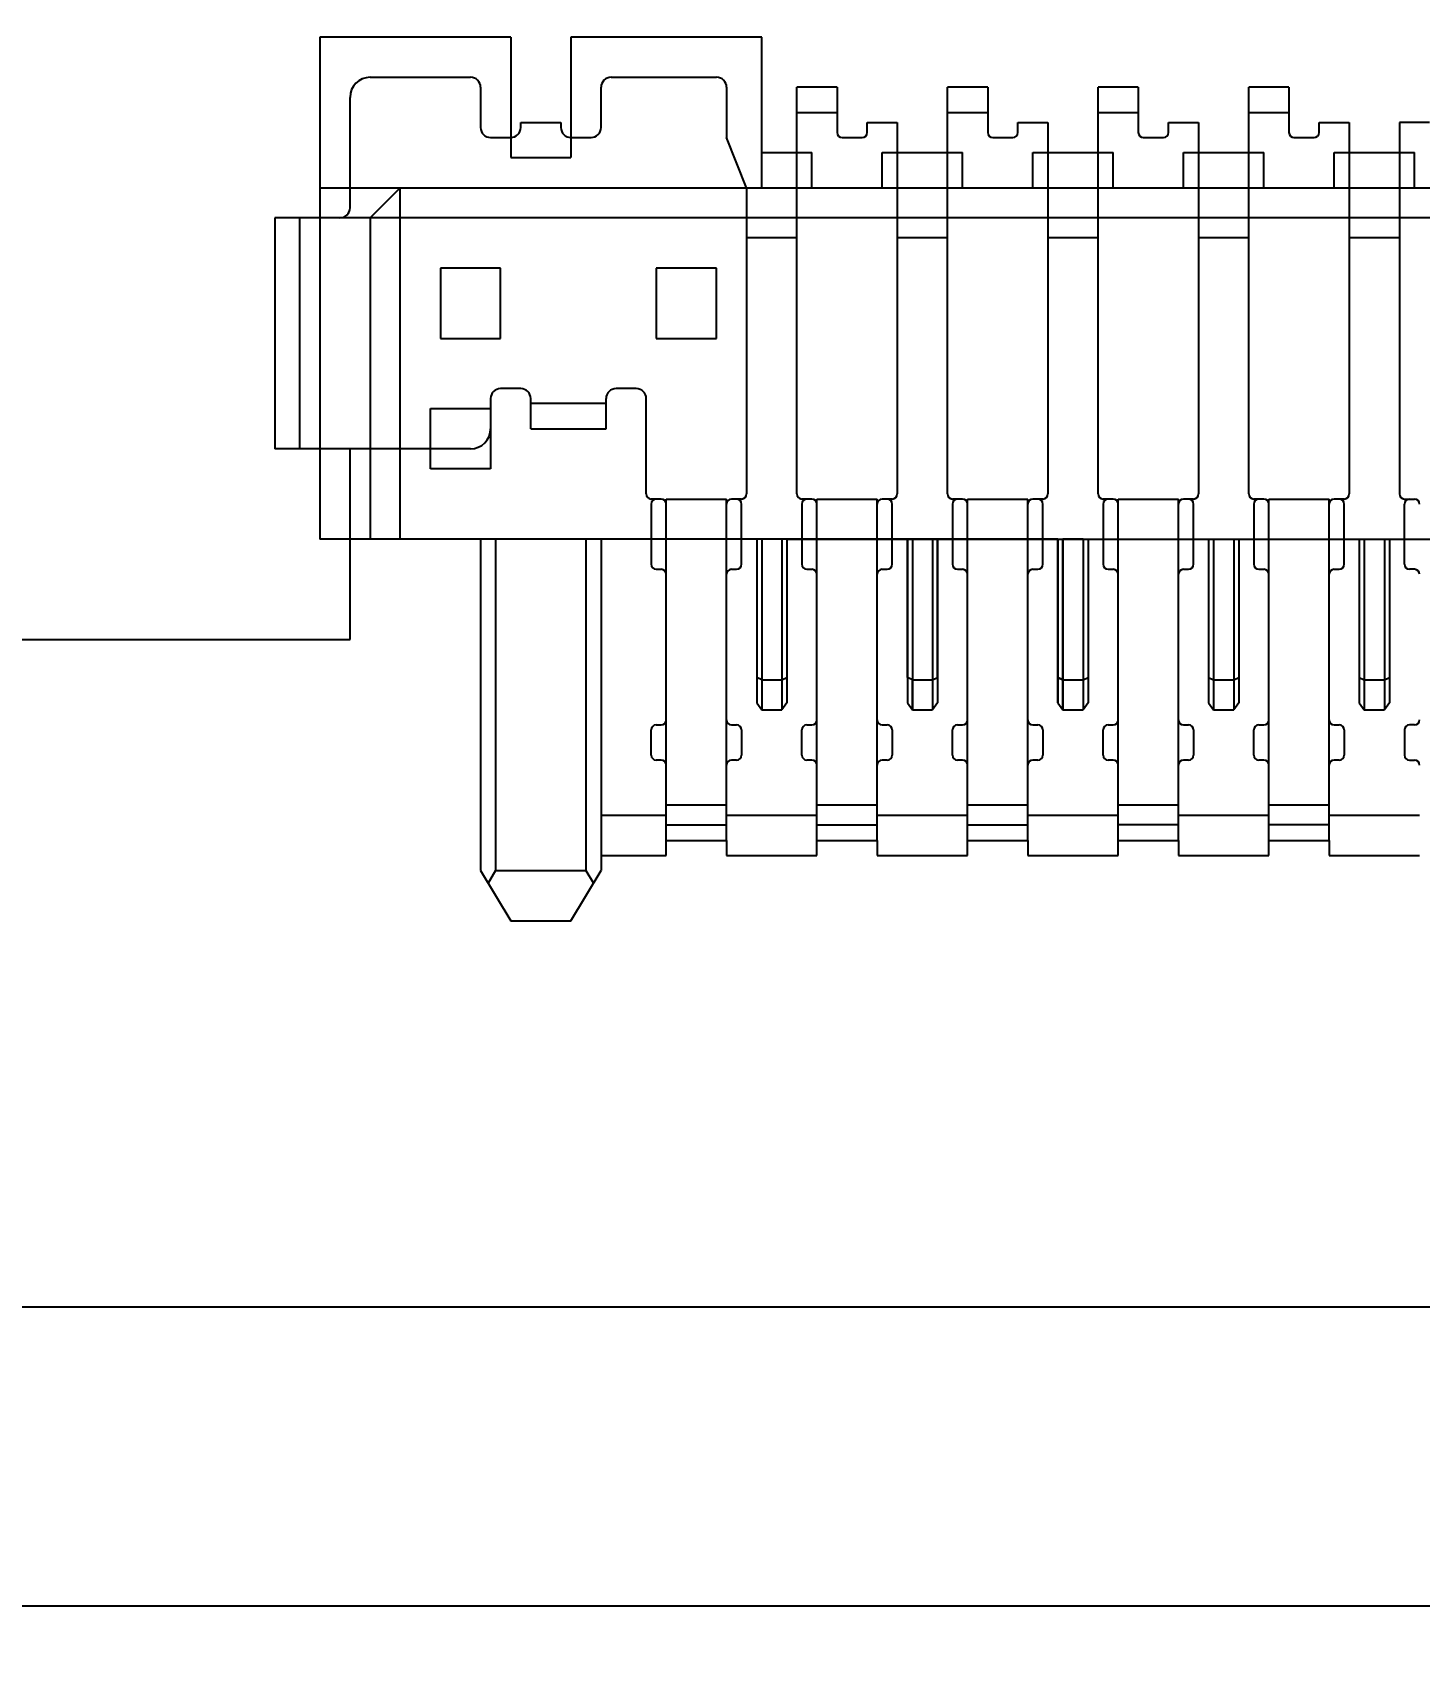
# Model space of a CAD drawing. Header units: millimetres. Extents: x 1391 to 3509, y 340 to 1753.
# Drawn here: x 2303.46 to 2317.28, y 729.86 to 746.05 of the extents above; entities that cross this region are included whole.
import ezdxf

# ---------------------------------------------------------------- set-up
doc = ezdxf.new("R2010")
doc.units = ezdxf.units.MM
doc.header["$LTSCALE"] = 46.255
doc.header["$PDMODE"] = 3
doc.header["$PDSIZE"] = 0.3125
doc.layers.get('0').update_dxf_attribs({"linetype": 'CONTINUOUS'})
doc.layers.get('Defpoints').update_dxf_attribs({"linetype": 'CONTINUOUS'})
doc.styles.get("Standard").update_dxf_attribs({"font": 'simfang.ttf'})
doc.dimstyles.new('DIMSTYLE_1', dxfattribs={"dimtxt": 5, "dimasz": 5, "dimexe": 0.18, "dimexo": 0.0625, "dimgap": 0.09, "dimtad": 1, "dimdec": 1, "dimdsep": 46, "dimtxsty": 'Standard', "dimblk": '_FILLED', "dimcen": 0.09, "dimclrt": 5, "dimadec": 0, "dimazin": 0, "dimtp": 0.5, "dimtm": 0.5, "dimtfac": 1, "dimtdec": 1, "dimtofl": 0, "dimtmove": 0, "dimatfit": 3, "dimldrblk": '_FILLED', "dimfxl": 1, "dimtolj": 1, "dimarcsym": 0})

# ---------------------------------------------------------------- blocks, each defined once
blk = doc.blocks.new('_FILLED')
at = {"color": 0, "linetype": 'ByBlock'}
blk.add_solid([(0, 0), (-1, 0.2), (-1, -0.2)], dxfattribs=at)
blk = doc.blocks.new('*D148')
at = {"color": 0, "lineweight": -2, "transparency": 16777216}
for p, q in [((2229.889, 1256.442), (3508.647, 1256.442)), ((3508.467, 675.502), (3508.467, 1251.442)), ((2229.889, 670.502), (3508.647, 670.502))]:
    blk.add_line(p, q, dxfattribs=at)
at = {"layer": 'Defpoints', "color": 0, "transparency": 16777216}
for p in [(2229.826, 1256.442), (3508.467, 1256.442), (2229.826, 670.502)]:
    blk.add_point(p, dxfattribs=at)
at = {"color": 0, "lineweight": -2, "transparency": 16777216, "xscale": 5, "yscale": 5, "zscale": 5}
for p, rotation in [((3508.467, 1256.442), 90), ((3508.467, 670.502), 270)]:
    blk.add_blockref('_FILLED', p, dxfattribs=dict(at, rotation=rotation))
at = {"color": 5, "transparency": 16777216, "insert": (3505.834, 963.472), "char_height": 5, "attachment_point": 5, "rotation": 90}
blk.add_mtext('\\A1;585.9', dxfattribs=at)
blk = doc.blocks.new('*D162')
at = {"color": 0, "lineweight": -2, "transparency": 16777216}
for p, q in [((2268.081, 670.564), (2268.081, 1710.806)), ((3280.976, 670.564), (3280.976, 1710.806)), ((2273.081, 1710.626), (3275.976, 1710.626))]:
    blk.add_line(p, q, dxfattribs=at)
at = {"layer": 'Defpoints', "color": 0, "transparency": 16777216}
for p in [(3280.976, 1710.626), (2268.081, 670.502), (3280.976, 670.502)]:
    blk.add_point(p, dxfattribs=at)
at = {"color": 0, "lineweight": -2, "transparency": 16777216, "xscale": 5, "yscale": 5, "zscale": 5, "rotation": 180}
blk.add_blockref('_FILLED', (2268.081, 1710.626), dxfattribs=at)
at = {"color": 0, "lineweight": -2, "transparency": 16777216, "xscale": 5, "yscale": 5, "zscale": 5}
blk.add_blockref('_FILLED', (3280.976, 1710.626), dxfattribs=at)
at = {"color": 5, "transparency": 16777216, "insert": (2774.529, 1713.259), "char_height": 5, "attachment_point": 5}
blk.add_mtext('\\A1;1012.9', dxfattribs=at)
blk = doc.blocks.new('*D163')
at = {"color": 0, "lineweight": -2, "transparency": 16777216}
for p, q in [((2229.826, 670.564), (2229.826, 1746.94)), ((3280.976, 670.564), (3280.976, 1746.94)), ((2234.826, 1746.76), (3275.976, 1746.76))]:
    blk.add_line(p, q, dxfattribs=at)
at = {"layer": 'Defpoints', "color": 0, "transparency": 16777216}
for p in [(3280.976, 1746.76), (2229.826, 670.502), (3280.976, 670.502)]:
    blk.add_point(p, dxfattribs=at)
at = {"color": 0, "lineweight": -2, "transparency": 16777216, "xscale": 5, "yscale": 5, "zscale": 5, "rotation": 180}
blk.add_blockref('_FILLED', (2229.826, 1746.76), dxfattribs=at)
at = {"color": 0, "lineweight": -2, "transparency": 16777216, "xscale": 5, "yscale": 5, "zscale": 5}
blk.add_blockref('_FILLED', (3280.976, 1746.76), dxfattribs=at)
at = {"color": 5, "transparency": 16777216, "insert": (2755.401, 1749.393), "char_height": 5, "attachment_point": 5}
blk.add_mtext('\\A1;1051.2', dxfattribs=at)
blk = doc.blocks.new('*D176')
at = {"color": 0, "lineweight": -2, "transparency": 16777216}
for p, q in [((3116.764, 1256.442), (1396.341, 1256.442)), ((1396.521, 668.242), (1396.521, 1251.442)), ((3116.764, 663.242), (1396.341, 663.242))]:
    blk.add_line(p, q, dxfattribs=at)
at = {"layer": 'Defpoints', "color": 0, "transparency": 16777216}
for p in [(1396.521, 1256.442), (3116.826, 1256.442), (3116.826, 663.242)]:
    blk.add_point(p, dxfattribs=at)
at = {"color": 0, "lineweight": -2, "transparency": 16777216, "xscale": 5, "yscale": 5, "zscale": 5}
for p, rotation in [((1396.521, 1256.442), 90), ((1396.521, 663.242), 270)]:
    blk.add_blockref('_FILLED', p, dxfattribs=dict(at, rotation=rotation))
at = {"color": 5, "transparency": 16777216, "insert": (1393.888, 1004.218), "char_height": 5, "attachment_point": 5, "rotation": 90}
blk.add_mtext('\\A1;593.2', dxfattribs=at)
blk = doc.blocks.new('*D178')
at = {"color": 0, "lineweight": -2, "transparency": 16777216}
for p, q in [((2844.764, 1256.442), (1597.897, 1256.442)), ((1598.077, 738.354), (1598.077, 1251.442)), ((2844.764, 733.354), (1597.897, 733.354))]:
    blk.add_line(p, q, dxfattribs=at)
at = {"layer": 'Defpoints', "color": 0, "transparency": 16777216}
for p in [(1598.077, 1256.442), (2844.826, 1256.442), (2844.826, 733.354)]:
    blk.add_point(p, dxfattribs=at)
at = {"color": 0, "lineweight": -2, "transparency": 16777216, "xscale": 5, "yscale": 5, "zscale": 5}
for p, rotation in [((1598.077, 1256.442), 90), ((1598.077, 733.354), 270)]:
    blk.add_blockref('_FILLED', p, dxfattribs=dict(at, rotation=rotation))
at = {"color": 5, "transparency": 16777216, "insert": (1595.444, 994.898), "char_height": 5, "attachment_point": 5, "rotation": 90}
blk.add_mtext('\\A1;523.1', dxfattribs=at)
blk = doc.blocks.new('*D179')
at = {"color": 0, "lineweight": -2, "transparency": 16777216}
for p, q in [((2467.283, 1256.442), (1525.642, 1256.442)), ((1525.822, 714.647), (1525.822, 1251.442)), ((2467.283, 709.647), (1525.642, 709.647))]:
    blk.add_line(p, q, dxfattribs=at)
at = {"layer": 'Defpoints', "color": 0, "transparency": 16777216}
for p in [(1525.822, 1256.442), (2467.345, 1256.442), (2467.345, 709.647)]:
    blk.add_point(p, dxfattribs=at)
at = {"color": 0, "lineweight": -2, "transparency": 16777216, "xscale": 5, "yscale": 5, "zscale": 5}
for p, rotation in [((1525.822, 1256.442), 90), ((1525.822, 709.647), 270)]:
    blk.add_blockref('_FILLED', p, dxfattribs=dict(at, rotation=rotation))
at = {"color": 5, "transparency": 16777216, "insert": (1523.19, 983.045), "char_height": 5, "attachment_point": 5, "rotation": 90}
blk.add_mtext('\\A1;546.8', dxfattribs=at)
blk = doc.blocks.new('*D180')
at = {"color": 0, "lineweight": -2, "transparency": 16777216}
for p, q in [((2467.22, 1256.442), (1661.924, 1256.442)), ((1662.104, 735.377), (1662.104, 1251.442)), ((2467.283, 730.377), (1661.924, 730.377))]:
    blk.add_line(p, q, dxfattribs=at)
at = {"layer": 'Defpoints', "color": 0, "transparency": 16777216}
for p in [(1662.104, 1256.442), (2467.283, 1256.442), (2467.345, 730.377)]:
    blk.add_point(p, dxfattribs=at)
at = {"color": 0, "lineweight": -2, "transparency": 16777216, "xscale": 5, "yscale": 5, "zscale": 5}
for p, rotation in [((1662.104, 1256.442), 90), ((1662.104, 730.377), 270)]:
    blk.add_blockref('_FILLED', p, dxfattribs=dict(at, rotation=rotation))
at = {"color": 5, "transparency": 16777216, "insert": (1659.472, 993.41), "char_height": 5, "attachment_point": 5, "rotation": 90}
blk.add_mtext('\\A1;526.1', dxfattribs=at)
blk = doc.blocks.new('*D190')
at = {"color": 0, "lineweight": -2, "transparency": 16777216}
for p, q in [((2846.764, 1256.442), (1459.362, 1256.442)), ((1459.542, 684.238), (1459.542, 1251.442)), ((2844.764, 679.238), (1459.362, 679.238))]:
    blk.add_line(p, q, dxfattribs=at)
at = {"layer": 'Defpoints', "color": 0, "transparency": 16777216}
for p in [(1459.542, 1256.442), (2846.826, 1256.442), (2844.826, 679.238)]:
    blk.add_point(p, dxfattribs=at)
at = {"color": 0, "lineweight": -2, "transparency": 16777216, "xscale": 5, "yscale": 5, "zscale": 5}
for p, rotation in [((1459.542, 1256.442), 90), ((1459.542, 679.238), 270)]:
    blk.add_blockref('_FILLED', p, dxfattribs=dict(at, rotation=rotation))
at = {"color": 5, "transparency": 16777216, "insert": (1456.909, 967.84), "char_height": 5, "attachment_point": 5, "rotation": 90}
blk.add_mtext('\\A1;577.2', dxfattribs=at)

msp = doc.modelspace()

# ---------------------------------------------------------------- linework, layer by layer
at = {"color": 3, "linetype": 'Continuous'}
for p, q in [((2306.326, 746.002), (2306.326, 741.002)), ((2308.226, 746.002), (2306.326, 746.002)), ((2308.226, 746.002), (2308.226, 744.802)), ((2308.826, 746.002), (2308.826, 744.802)), ((2310.726, 746.002), (2308.826, 746.002)), ((2310.726, 744.502), (2310.726, 746.002)), ((2306.826, 745.602), (2307.826, 745.602)), ((2309.226, 745.602), (2310.276, 745.602)), ((2306.626, 744.302), (2306.626, 745.402)), ((2307.926, 745.502), (2307.926, 745.102)), ((2309.126, 745.102), (2309.126, 745.502)), ((2310.376, 745.502), (2310.376, 745.002)), ((2311.076, 741.452), (2311.076, 745.502)), ((2311.076, 741.452), (2311.076, 745.502)), ((2311.476, 745.502), (2311.076, 745.502)), ((2311.476, 745.502), (2311.076, 745.502)), ((2311.476, 745.502), (2311.476, 745.052)), ((2311.476, 745.502), (2311.476, 745.052)), ((2312.576, 741.452), (2312.576, 745.502)), ((2312.576, 741.452), (2312.576, 745.502)), ((2312.976, 745.502), (2312.576, 745.502)), ((2312.976, 745.502), (2312.576, 745.502)), ((2312.976, 745.502), (2312.976, 745.052)), ((2312.976, 745.502), (2312.976, 745.052)), ((2314.076, 741.452), (2314.076, 745.502)), ((2314.476, 745.502), (2314.076, 745.502)), ((2314.476, 745.502), (2314.476, 745.052)), ((2315.576, 741.452), (2315.576, 745.502)), ((2315.976, 745.502), (2315.576, 745.502)), ((2315.976, 745.502), (2315.976, 745.052)), ((2311.076, 745.252), (2311.476, 745.252)), ((2311.076, 745.252), (2311.476, 745.252)), ((2312.576, 745.252), (2312.976, 745.252)), ((2312.576, 745.252), (2312.976, 745.252)), ((2314.076, 745.252), (2314.476, 745.252)), ((2315.576, 745.252), (2315.976, 745.252)), ((2308.326, 745.102), (2308.326, 745.152)), ((2308.326, 745.152), (2308.726, 745.152)), ((2308.726, 745.152), (2308.726, 745.102)), ((2311.776, 745.052), (2311.776, 745.152)), ((2311.776, 745.052), (2311.776, 745.152)), ((2311.776, 745.152), (2312.076, 745.152)), ((2311.776, 745.152), (2312.076, 745.152)), ((2312.076, 745.152), (2312.076, 741.452)), ((2312.076, 745.152), (2312.076, 741.452)), ((2313.276, 745.052), (2313.276, 745.152)), ((2313.276, 745.052), (2313.276, 745.152)), ((2313.276, 745.152), (2313.576, 745.152)), ((2313.276, 745.152), (2313.576, 745.152)), ((2313.576, 745.152), (2313.576, 741.452)), ((2313.576, 745.152), (2313.576, 741.452)), ((2314.776, 745.052), (2314.776, 745.152)), ((2314.776, 745.152), (2315.076, 745.152)), ((2315.076, 745.152), (2315.076, 741.452)), ((2316.276, 745.052), (2316.276, 745.152)), ((2316.276, 745.152), (2316.576, 745.152)), ((2316.576, 745.152), (2316.576, 741.452)), ((2317.076, 745.152), (2317.076, 741.452)), ((2317.376, 745.152), (2317.076, 745.152)), ((2308.026, 745.002), (2308.226, 745.002)), ((2308.826, 745.002), (2309.026, 745.002)), ((2310.576, 744.502), (2310.376, 745.002)), ((2311.526, 745.002), (2311.726, 745.002)), ((2311.526, 745.002), (2311.726, 745.002)), ((2313.026, 745.002), (2313.226, 745.002)), ((2313.026, 745.002), (2313.226, 745.002)), ((2314.526, 745.002), (2314.726, 745.002)), ((2316.026, 745.002), (2316.226, 745.002)), ((2308.226, 744.802), (2308.826, 744.802)), ((2310.726, 744.852), (2311.226, 744.852)), ((2311.226, 744.502), (2311.226, 744.852)), ((2311.926, 744.502), (2311.926, 744.852)), ((2311.926, 744.502), (2311.926, 744.852)), ((2311.926, 744.852), (2312.726, 744.852)), ((2311.926, 744.852), (2312.726, 744.852)), ((2312.726, 744.502), (2312.726, 744.852)), ((2312.726, 744.502), (2312.726, 744.852)), ((2313.426, 744.502), (2313.426, 744.852)), ((2313.426, 744.502), (2313.426, 744.852)), ((2313.426, 744.852), (2314.226, 744.852)), ((2313.426, 744.852), (2314.226, 744.852)), ((2314.226, 744.502), (2314.226, 744.852)), ((2314.226, 744.502), (2314.226, 744.852)), ((2314.926, 744.502), (2314.926, 744.852)), ((2314.926, 744.852), (2315.726, 744.852)), ((2315.726, 744.502), (2315.726, 744.852)), ((2316.426, 744.502), (2316.426, 744.852)), ((2316.426, 744.852), (2317.226, 744.852)), ((2317.226, 744.502), (2317.226, 744.852)), ((2306.326, 744.502), (2327.326, 744.502)), ((2307.126, 744.502), (2306.826, 744.202)), ((2307.126, 741.002), (2307.126, 744.502)), ((2310.576, 744.502), (2310.576, 741.452)), ((2305.876, 744.202), (2305.876, 741.902)), ((2306.526, 744.202), (2305.876, 744.202)), ((2306.126, 741.902), (2306.126, 744.202)), ((2327.326, 744.202), (2306.326, 744.202)), ((2306.826, 744.202), (2306.826, 741.002)), ((2311.076, 744.002), (2310.576, 744.002)), ((2312.576, 744.002), (2312.076, 744.002)), ((2312.576, 744.002), (2312.076, 744.002)), ((2314.076, 744.002), (2313.576, 744.002)), ((2314.076, 744.002), (2313.576, 744.002)), ((2315.576, 744.002), (2315.076, 744.002)), ((2317.076, 744.002), (2316.576, 744.002)), ((2307.526, 743.702), (2307.526, 743.002)), ((2308.126, 743.702), (2307.526, 743.702)), ((2308.126, 743.002), (2308.126, 743.702)), ((2309.676, 743.702), (2309.676, 743.002)), ((2310.276, 743.702), (2309.676, 743.702)), ((2310.276, 743.002), (2310.276, 743.702)), ((2307.526, 743.002), (2308.126, 743.002)), ((2309.676, 743.002), (2310.276, 743.002)), ((2308.326, 742.502), (2308.126, 742.502)), ((2309.476, 742.502), (2309.276, 742.502)), ((2308.026, 742.402), (2308.026, 742.102)), ((2308.426, 742.102), (2308.426, 742.402)), ((2309.176, 742.352), (2308.426, 742.352)), ((2309.176, 742.102), (2309.176, 742.402)), ((2309.576, 741.452), (2309.576, 742.402)), ((2307.426, 741.702), (2307.426, 742.302)), ((2307.426, 742.302), (2308.026, 742.302)), ((2308.026, 742.102), (2308.026, 741.702)), ((2308.426, 742.102), (2309.176, 742.102)), ((2307.826, 741.902), (2305.876, 741.902)), ((2306.626, 740.002), (2306.626, 741.902)), ((2308.026, 741.702), (2307.426, 741.702)), ((2309.726, 741.402), (2309.626, 741.402)), ((2309.626, 741.352), (2309.626, 740.752)), ((2309.776, 741.352), (2309.776, 741.402)), ((2309.776, 741.402), (2310.376, 741.402)), ((2309.776, 739.202), (2309.776, 741.352)), ((2310.376, 741.352), (2310.376, 741.402)), ((2310.376, 739.202), (2310.376, 741.352)), ((2310.526, 741.402), (2310.426, 741.402)), ((2310.526, 740.752), (2310.526, 741.352)), ((2311.226, 741.402), (2311.126, 741.402)), ((2311.226, 741.402), (2311.126, 741.402)), ((2311.126, 741.352), (2311.126, 740.752)), ((2311.126, 741.352), (2311.126, 740.752)), ((2311.276, 741.352), (2311.276, 741.402)), ((2311.276, 741.352), (2311.276, 741.402)), ((2311.276, 741.402), (2311.876, 741.402)), ((2311.276, 741.402), (2311.876, 741.402)), ((2311.276, 739.202), (2311.276, 741.352)), ((2311.276, 739.202), (2311.276, 741.352)), ((2311.876, 741.352), (2311.876, 741.402)), ((2311.876, 741.352), (2311.876, 741.402)), ((2311.876, 739.202), (2311.876, 741.352)), ((2311.876, 739.202), (2311.876, 741.352)), ((2312.026, 741.402), (2311.926, 741.402)), ((2312.026, 741.402), (2311.926, 741.402)), ((2312.026, 740.752), (2312.026, 741.352)), ((2312.026, 740.752), (2312.026, 741.352)), ((2312.726, 741.402), (2312.626, 741.402)), ((2312.726, 741.402), (2312.626, 741.402)), ((2312.626, 741.352), (2312.626, 740.752)), ((2312.626, 741.352), (2312.626, 740.752)), ((2312.776, 741.352), (2312.776, 741.402)), ((2312.776, 741.352), (2312.776, 741.402)), ((2312.776, 741.402), (2313.376, 741.402)), ((2312.776, 741.402), (2313.376, 741.402)), ((2312.776, 739.202), (2312.776, 741.352)), ((2312.776, 739.202), (2312.776, 741.352)), ((2313.376, 741.352), (2313.376, 741.402)), ((2313.376, 741.352), (2313.376, 741.402)), ((2313.376, 739.202), (2313.376, 741.352)), ((2313.376, 739.202), (2313.376, 741.352)), ((2313.526, 741.402), (2313.426, 741.402)), ((2313.526, 741.402), (2313.426, 741.402)), ((2313.526, 740.752), (2313.526, 741.352)), ((2313.526, 740.752), (2313.526, 741.352)), ((2314.226, 741.402), (2314.126, 741.402)), ((2314.126, 741.352), (2314.126, 740.752)), ((2314.276, 741.352), (2314.276, 741.402)), ((2314.276, 741.402), (2314.876, 741.402)), ((2314.276, 739.202), (2314.276, 741.352)), ((2314.876, 741.352), (2314.876, 741.402)), ((2314.876, 739.202), (2314.876, 741.352)), ((2315.026, 741.402), (2314.926, 741.402)), ((2315.026, 740.752), (2315.026, 741.352)), ((2315.726, 741.402), (2315.626, 741.402)), ((2315.626, 741.352), (2315.626, 740.752)), ((2315.776, 741.352), (2315.776, 741.402)), ((2315.776, 741.402), (2316.376, 741.402)), ((2315.776, 739.202), (2315.776, 741.352)), ((2316.376, 741.352), (2316.376, 741.402)), ((2316.376, 739.202), (2316.376, 741.352)), ((2316.526, 741.402), (2316.426, 741.402)), ((2316.526, 740.752), (2316.526, 741.352)), ((2317.126, 741.402), (2317.226, 741.402)), ((2317.126, 740.752), (2317.126, 741.352)), ((2312.426, 741.002), (2306.326, 741.002)), ((2307.926, 741.002), (2307.926, 737.702)), ((2308.076, 741.002), (2308.076, 737.702)), ((2308.976, 741.002), (2308.976, 737.702)), ((2309.126, 741.002), (2309.126, 737.702)), ((2310.676, 741.002), (2310.676, 739.373)), ((2310.726, 741.002), (2310.726, 739.302)), ((2310.926, 741.002), (2310.926, 739.302)), ((2310.976, 741.002), (2310.976, 739.373)), ((2310.976, 741.002), (2327.326, 741.002)), ((2312.176, 739.623), (2312.176, 741.002)), ((2312.176, 741.002), (2312.176, 739.373)), ((2312.226, 741.002), (2312.226, 739.602)), ((2312.226, 741.002), (2312.226, 739.302)), ((2312.426, 741.002), (2312.426, 739.602)), ((2312.426, 741.002), (2312.426, 739.302)), ((2312.476, 741.002), (2312.426, 741.002)), ((2312.476, 739.623), (2312.476, 741.002)), ((2312.476, 741.002), (2312.476, 739.373)), ((2313.676, 741.002), (2312.476, 741.002)), ((2313.676, 739.373), (2313.676, 741.002)), ((2313.676, 741.002), (2313.676, 739.373)), ((2313.676, 741.002), (2313.726, 741.002)), ((2313.726, 739.302), (2313.726, 741.002)), ((2313.726, 741.002), (2313.726, 739.302)), ((2313.926, 741.002), (2313.726, 741.002)), ((2313.926, 741.002), (2313.926, 739.602)), ((2313.926, 741.002), (2313.926, 739.302)), ((2313.926, 741.002), (2313.976, 741.002)), ((2313.976, 741.002), (2313.976, 739.623)), ((2313.976, 741.002), (2313.976, 739.373)), ((2315.176, 741.002), (2315.176, 739.373)), ((2315.226, 741.002), (2315.226, 739.302)), ((2315.426, 741.002), (2315.426, 739.302)), ((2315.476, 741.002), (2315.476, 739.373)), ((2316.676, 741.002), (2316.676, 739.373)), ((2316.726, 741.002), (2316.726, 739.302)), ((2316.926, 741.002), (2316.926, 739.302)), ((2316.976, 741.002), (2316.976, 739.373)), ((2309.676, 740.702), (2309.726, 740.702)), ((2310.426, 740.702), (2310.476, 740.702)), ((2311.176, 740.702), (2311.226, 740.702)), ((2311.176, 740.702), (2311.226, 740.702)), ((2311.926, 740.702), (2311.976, 740.702)), ((2311.926, 740.702), (2311.976, 740.702)), ((2312.676, 740.702), (2312.726, 740.702)), ((2312.676, 740.702), (2312.726, 740.702)), ((2313.426, 740.702), (2313.476, 740.702)), ((2313.426, 740.702), (2313.476, 740.702)), ((2314.176, 740.702), (2314.226, 740.702)), ((2314.926, 740.702), (2314.976, 740.702)), ((2315.676, 740.702), (2315.726, 740.702)), ((2316.426, 740.702), (2316.476, 740.702)), ((2317.226, 740.702), (2317.176, 740.702)), ((2197.326, 740.002), (2306.626, 740.002)), ((2310.726, 739.602), (2310.676, 739.623)), ((2310.726, 739.602), (2310.926, 739.602)), ((2310.926, 739.602), (2310.976, 739.623)), ((2312.176, 739.623), (2312.176, 739.373)), ((2312.226, 739.602), (2312.176, 739.623)), ((2312.226, 739.602), (2312.176, 739.623)), ((2312.226, 739.302), (2312.226, 739.602)), ((2312.226, 739.602), (2312.426, 739.602)), ((2312.226, 739.602), (2312.426, 739.602)), ((2312.426, 739.602), (2312.476, 739.623)), ((2312.426, 739.602), (2312.476, 739.623)), ((2312.426, 739.602), (2312.426, 739.302)), ((2312.476, 739.623), (2312.476, 739.373)), ((2313.726, 739.602), (2313.676, 739.623)), ((2313.676, 739.623), (2313.726, 739.602)), ((2313.726, 739.602), (2313.926, 739.602)), ((2313.726, 739.602), (2313.926, 739.602)), ((2313.926, 739.602), (2313.976, 739.623)), ((2313.926, 739.602), (2313.976, 739.623)), ((2313.926, 739.602), (2313.926, 739.302)), ((2313.976, 739.623), (2313.976, 739.373)), ((2315.176, 739.623), (2315.226, 739.602)), ((2315.226, 739.602), (2315.426, 739.602)), ((2315.426, 739.602), (2315.476, 739.623)), ((2316.676, 739.623), (2316.726, 739.602)), ((2316.726, 739.602), (2316.926, 739.602)), ((2316.926, 739.602), (2316.976, 739.623)), ((2310.676, 739.373), (2310.726, 739.302)), ((2310.726, 739.302), (2310.926, 739.302)), ((2310.976, 739.373), (2310.926, 739.302)), ((2312.176, 739.373), (2312.226, 739.302)), ((2312.176, 739.373), (2312.226, 739.302)), ((2312.226, 739.302), (2312.426, 739.302)), ((2312.226, 739.302), (2312.426, 739.302)), ((2312.476, 739.373), (2312.426, 739.302)), ((2312.476, 739.373), (2312.426, 739.302)), ((2313.676, 739.373), (2313.726, 739.302)), ((2313.676, 739.373), (2313.726, 739.302)), ((2313.726, 739.302), (2313.926, 739.302)), ((2313.726, 739.302), (2313.926, 739.302)), ((2313.976, 739.373), (2313.926, 739.302)), ((2313.976, 739.373), (2313.926, 739.302)), ((2315.176, 739.373), (2315.226, 739.302)), ((2315.226, 739.302), (2315.426, 739.302)), ((2315.476, 739.373), (2315.426, 739.302)), ((2316.676, 739.373), (2316.726, 739.302)), ((2316.726, 739.302), (2316.926, 739.302)), ((2316.976, 739.373), (2316.926, 739.302)), ((2309.626, 738.852), (2309.626, 739.102)), ((2309.676, 739.152), (2309.726, 739.152)), ((2309.776, 738.752), (2309.776, 739.202)), ((2310.376, 738.752), (2310.376, 739.202)), ((2310.426, 739.152), (2310.476, 739.152)), ((2310.526, 739.102), (2310.526, 738.852)), ((2311.126, 738.852), (2311.126, 739.102)), ((2311.126, 738.852), (2311.126, 739.102)), ((2311.176, 739.152), (2311.226, 739.152)), ((2311.176, 739.152), (2311.226, 739.152)), ((2311.276, 738.752), (2311.276, 739.202)), ((2311.276, 738.752), (2311.276, 739.202)), ((2311.876, 738.752), (2311.876, 739.202)), ((2311.876, 738.752), (2311.876, 739.202)), ((2311.926, 739.152), (2311.976, 739.152)), ((2311.926, 739.152), (2311.976, 739.152)), ((2312.026, 739.102), (2312.026, 738.852)), ((2312.026, 739.102), (2312.026, 738.852)), ((2312.626, 738.852), (2312.626, 739.102)), ((2312.626, 738.852), (2312.626, 739.102)), ((2312.676, 739.152), (2312.726, 739.152)), ((2312.676, 739.152), (2312.726, 739.152)), ((2312.776, 738.752), (2312.776, 739.202)), ((2312.776, 738.752), (2312.776, 739.202)), ((2313.376, 738.752), (2313.376, 739.202)), ((2313.376, 738.752), (2313.376, 739.202)), ((2313.426, 739.152), (2313.476, 739.152)), ((2313.426, 739.152), (2313.476, 739.152)), ((2313.526, 739.102), (2313.526, 738.852)), ((2313.526, 739.102), (2313.526, 738.852)), ((2314.126, 738.852), (2314.126, 739.102)), ((2314.176, 739.152), (2314.226, 739.152)), ((2314.276, 738.752), (2314.276, 739.202)), ((2314.876, 738.752), (2314.876, 739.202)), ((2314.926, 739.152), (2314.976, 739.152)), ((2315.026, 739.102), (2315.026, 738.852)), ((2315.626, 738.852), (2315.626, 739.102)), ((2315.676, 739.152), (2315.726, 739.152)), ((2315.776, 738.752), (2315.776, 739.202)), ((2316.376, 738.752), (2316.376, 739.202)), ((2316.426, 739.152), (2316.476, 739.152)), ((2316.526, 739.102), (2316.526, 738.852)), ((2317.126, 739.102), (2317.126, 738.852)), ((2317.226, 739.152), (2317.176, 739.152)), ((2309.726, 738.802), (2309.676, 738.802)), ((2309.776, 738.002), (2309.776, 738.752)), ((2310.376, 738.002), (2310.376, 738.752)), ((2310.476, 738.802), (2310.426, 738.802)), ((2311.226, 738.802), (2311.176, 738.802)), ((2311.226, 738.802), (2311.176, 738.802)), ((2311.276, 738.002), (2311.276, 738.752)), ((2311.276, 738.002), (2311.276, 738.752)), ((2311.876, 738.002), (2311.876, 738.752)), ((2311.876, 738.002), (2311.876, 738.752)), ((2311.976, 738.802), (2311.926, 738.802)), ((2311.976, 738.802), (2311.926, 738.802)), ((2312.726, 738.802), (2312.676, 738.802)), ((2312.726, 738.802), (2312.676, 738.802)), ((2312.776, 738.002), (2312.776, 738.752)), ((2312.776, 738.002), (2312.776, 738.752)), ((2313.376, 738.002), (2313.376, 738.752)), ((2313.376, 738.002), (2313.376, 738.752)), ((2313.476, 738.802), (2313.426, 738.802)), ((2313.476, 738.802), (2313.426, 738.802)), ((2314.226, 738.802), (2314.176, 738.802)), ((2314.276, 738.002), (2314.276, 738.752)), ((2314.876, 738.002), (2314.876, 738.752)), ((2314.976, 738.802), (2314.926, 738.802)), ((2315.726, 738.802), (2315.676, 738.802)), ((2315.776, 738.002), (2315.776, 738.752)), ((2316.376, 738.002), (2316.376, 738.752)), ((2316.476, 738.802), (2316.426, 738.802)), ((2317.176, 738.802), (2317.226, 738.802)), ((2310.376, 738.352), (2309.776, 738.352)), ((2311.876, 738.352), (2311.276, 738.352)), ((2311.876, 738.352), (2311.276, 738.352)), ((2313.376, 738.352), (2312.776, 738.352)), ((2313.376, 738.352), (2312.776, 738.352)), ((2314.876, 738.352), (2314.276, 738.352)), ((2316.376, 738.352), (2315.776, 738.352)), ((2309.126, 738.252), (2309.776, 738.252)), ((2309.776, 738.157), (2310.376, 738.157)), ((2310.376, 738.252), (2311.276, 738.252)), ((2311.276, 738.157), (2311.876, 738.157)), ((2311.276, 738.157), (2311.876, 738.157)), ((2311.876, 738.252), (2312.776, 738.252)), ((2311.876, 738.252), (2312.776, 738.252)), ((2312.776, 738.157), (2313.376, 738.157)), ((2312.776, 738.157), (2313.376, 738.157)), ((2313.376, 738.252), (2314.276, 738.252)), ((2313.376, 738.252), (2314.276, 738.252)), ((2314.876, 738.157), (2314.276, 738.157)), ((2314.876, 738.252), (2315.776, 738.252)), ((2316.376, 738.157), (2315.776, 738.157)), ((2316.376, 738.252), (2317.276, 738.252)), ((2309.776, 737.852), (2309.776, 738.002)), ((2309.776, 738.002), (2310.376, 738.002)), ((2310.376, 738.002), (2310.376, 737.852)), ((2311.276, 737.852), (2311.276, 738.002)), ((2311.276, 737.852), (2311.276, 738.002)), ((2311.276, 738.002), (2311.876, 738.002)), ((2311.276, 738.002), (2311.876, 738.002)), ((2311.876, 738.002), (2311.876, 737.852)), ((2311.876, 738.002), (2311.876, 737.852)), ((2312.776, 737.852), (2312.776, 738.002)), ((2312.776, 737.852), (2312.776, 738.002)), ((2312.776, 738.002), (2313.376, 738.002)), ((2312.776, 738.002), (2313.376, 738.002)), ((2313.376, 738.002), (2313.376, 737.852)), ((2313.376, 738.002), (2313.376, 737.852)), ((2314.276, 737.852), (2314.276, 738.002)), ((2314.276, 738.002), (2314.876, 738.002)), ((2314.876, 738.002), (2314.876, 737.852)), ((2315.776, 737.852), (2315.776, 738.002)), ((2315.776, 738.002), (2316.376, 738.002)), ((2316.376, 738.002), (2316.376, 737.852)), ((2309.126, 737.852), (2309.776, 737.852)), ((2310.376, 737.852), (2311.276, 737.852)), ((2311.876, 737.852), (2312.776, 737.852)), ((2311.876, 737.852), (2312.776, 737.852)), ((2313.376, 737.852), (2314.276, 737.852)), ((2313.376, 737.852), (2314.276, 737.852)), ((2314.876, 737.852), (2315.776, 737.852)), ((2316.376, 737.852), (2317.276, 737.852)), ((2307.926, 737.702), (2308.226, 737.202)), ((2308.076, 737.702), (2308.001, 737.577)), ((2308.076, 737.702), (2308.976, 737.702)), ((2308.826, 737.202), (2309.126, 737.702)), ((2308.976, 737.702), (2309.051, 737.577)), ((2308.226, 737.202), (2308.826, 737.202))]:
    msp.add_line(p, q, dxfattribs=at)
for centre, radius, start, end in [((2306.826, 745.402), 0.2, 90, 180), ((2307.826, 745.502), 0.1, 0, 90), ((2309.226, 745.502), 0.1, 90, 180), ((2310.276, 745.502), 0.1, 0, 90), ((2308.026, 745.102), 0.1, 180, 270), ((2308.226, 745.102), 0.1, 270, 0), ((2308.826, 745.102), 0.1, 180, 270), ((2309.026, 745.102), 0.1, 270, 0), ((2311.526, 745.052), 0.05, 180, 270), ((2311.526, 745.052), 0.05, 180, 270), ((2311.726, 745.052), 0.05, 270, 0), ((2311.726, 745.052), 0.05, 270, 0), ((2313.026, 745.052), 0.05, 180, 270), ((2313.026, 745.052), 0.05, 180, 270), ((2313.226, 745.052), 0.05, 270, 0), ((2313.226, 745.052), 0.05, 270, 0), ((2314.526, 745.052), 0.05, 180, 270), ((2314.726, 745.052), 0.05, 270, 0), ((2316.026, 745.052), 0.05, 180, 270), ((2316.226, 745.052), 0.05, 270, 0), ((2306.526, 744.302), 0.1, 270, 0), ((2308.126, 742.402), 0.1, 90, 180), ((2308.326, 742.402), 0.1, 0, 90), ((2309.276, 742.402), 0.1, 90, 180), ((2309.476, 742.402), 0.1, 0, 90), ((2307.826, 742.102), 0.2, 270, 0), ((2309.626, 741.452), 0.05, 180, 270), ((2309.676, 741.352), 0.05, 90, 180), ((2309.726, 741.352), 0.05, 0, 90), ((2310.426, 741.352), 0.05, 90, 180), ((2310.476, 741.352), 0.05, 0, 90), ((2310.526, 741.452), 0.05, 270, 0), ((2311.126, 741.452), 0.05, 180, 270), ((2311.126, 741.452), 0.05, 180, 270), ((2311.176, 741.352), 0.05, 90, 180), ((2311.176, 741.352), 0.05, 90, 180), ((2311.226, 741.352), 0.05, 0, 90), ((2311.226, 741.352), 0.05, 0, 90), ((2311.926, 741.352), 0.05, 90, 180), ((2311.926, 741.352), 0.05, 90, 180), ((2311.976, 741.352), 0.05, 0, 90), ((2311.976, 741.352), 0.05, 0, 90), ((2312.026, 741.452), 0.05, 270, 0), ((2312.026, 741.452), 0.05, 270, 0), ((2312.626, 741.452), 0.05, 180, 270), ((2312.626, 741.452), 0.05, 180, 270), ((2312.676, 741.352), 0.05, 90, 180), ((2312.676, 741.352), 0.05, 90, 180), ((2312.726, 741.352), 0.05, 0, 90), ((2312.726, 741.352), 0.05, 0, 90), ((2313.426, 741.352), 0.05, 90, 180), ((2313.426, 741.352), 0.05, 90, 180), ((2313.476, 741.352), 0.05, 0, 90), ((2313.476, 741.352), 0.05, 0, 90), ((2313.526, 741.452), 0.05, 270, 0), ((2313.526, 741.452), 0.05, 270, 0), ((2314.126, 741.452), 0.05, 180, 270), ((2314.176, 741.352), 0.05, 90, 180), ((2314.226, 741.352), 0.05, 0, 90), ((2314.926, 741.352), 0.05, 90, 180), ((2314.976, 741.352), 0.05, 0, 90), ((2315.026, 741.452), 0.05, 270, 0), ((2315.626, 741.452), 0.05, 180, 270), ((2315.676, 741.352), 0.05, 90, 180), ((2315.726, 741.352), 0.05, 0, 90), ((2316.426, 741.352), 0.05, 90, 180), ((2316.476, 741.352), 0.05, 0, 90), ((2316.526, 741.452), 0.05, 270, 0), ((2317.126, 741.452), 0.05, 180, 270), ((2317.176, 741.352), 0.05, 90, 180), ((2317.226, 741.352), 0.05, 0, 90), ((2309.676, 740.752), 0.05, 180, 270), ((2309.726, 740.652), 0.05, 0, 90), ((2310.426, 740.652), 0.05, 90, 180), ((2310.476, 740.752), 0.05, 270, 0), ((2311.176, 740.752), 0.05, 180, 270), ((2311.176, 740.752), 0.05, 180, 270), ((2311.226, 740.652), 0.05, 0, 90), ((2311.226, 740.652), 0.05, 0, 90), ((2311.926, 740.652), 0.05, 90, 180), ((2311.926, 740.652), 0.05, 90, 180), ((2311.976, 740.752), 0.05, 270, 0), ((2311.976, 740.752), 0.05, 270, 0), ((2312.676, 740.752), 0.05, 180, 270), ((2312.676, 740.752), 0.05, 180, 270), ((2312.726, 740.652), 0.05, 0, 90), ((2312.726, 740.652), 0.05, 0, 90), ((2313.426, 740.652), 0.05, 90, 180), ((2313.426, 740.652), 0.05, 90, 180), ((2313.476, 740.752), 0.05, 270, 0), ((2313.476, 740.752), 0.05, 270, 0), ((2314.176, 740.752), 0.05, 180, 270), ((2314.226, 740.652), 0.05, 0, 90), ((2314.926, 740.652), 0.05, 90, 180), ((2314.976, 740.752), 0.05, 270, 0), ((2315.676, 740.752), 0.05, 180, 270), ((2315.726, 740.652), 0.05, 0, 90), ((2316.426, 740.652), 0.05, 90, 180), ((2316.476, 740.752), 0.05, 270, 0), ((2317.176, 740.752), 0.05, 180, 270), ((2317.226, 740.652), 0.05, 0, 90), ((2309.676, 739.102), 0.05, 90, 180), ((2309.726, 739.202), 0.05, 270, 0), ((2310.426, 739.202), 0.05, 180, 270), ((2310.476, 739.102), 0.05, 0, 90), ((2311.176, 739.102), 0.05, 90, 180), ((2311.176, 739.102), 0.05, 90, 180), ((2311.226, 739.202), 0.05, 270, 0), ((2311.226, 739.202), 0.05, 270, 0), ((2311.926, 739.202), 0.05, 180, 270), ((2311.926, 739.202), 0.05, 180, 270), ((2311.976, 739.102), 0.05, 0, 90), ((2311.976, 739.102), 0.05, 0, 90), ((2312.676, 739.102), 0.05, 90, 180), ((2312.676, 739.102), 0.05, 90, 180), ((2312.726, 739.202), 0.05, 270, 0), ((2312.726, 739.202), 0.05, 270, 0), ((2313.426, 739.202), 0.05, 180, 270), ((2313.426, 739.202), 0.05, 180, 270), ((2313.476, 739.102), 0.05, 0, 90), ((2313.476, 739.102), 0.05, 0, 90), ((2314.176, 739.102), 0.05, 90, 180), ((2314.226, 739.202), 0.05, 270, 0), ((2314.926, 739.202), 0.05, 180, 270), ((2314.976, 739.102), 0.05, 0, 90), ((2315.676, 739.102), 0.05, 90, 180), ((2315.726, 739.202), 0.05, 270, 0), ((2316.426, 739.202), 0.05, 180, 270), ((2316.476, 739.102), 0.05, 0, 90), ((2317.176, 739.102), 0.05, 90, 180), ((2317.226, 739.202), 0.05, 270, 0), ((2309.676, 738.852), 0.05, 180, 270), ((2309.726, 738.752), 0.05, 0, 90), ((2310.426, 738.752), 0.05, 90, 180), ((2310.476, 738.852), 0.05, 270, 0), ((2311.176, 738.852), 0.05, 180, 270), ((2311.176, 738.852), 0.05, 180, 270), ((2311.226, 738.752), 0.05, 0, 90), ((2311.226, 738.752), 0.05, 0, 90), ((2311.926, 738.752), 0.05, 90, 180), ((2311.926, 738.752), 0.05, 90, 180), ((2311.976, 738.852), 0.05, 270, 0), ((2311.976, 738.852), 0.05, 270, 0), ((2312.676, 738.852), 0.05, 180, 270), ((2312.676, 738.852), 0.05, 180, 270), ((2312.726, 738.752), 0.05, 0, 90), ((2312.726, 738.752), 0.05, 0, 90), ((2313.426, 738.752), 0.05, 90, 180), ((2313.426, 738.752), 0.05, 90, 180), ((2313.476, 738.852), 0.05, 270, 0), ((2313.476, 738.852), 0.05, 270, 0), ((2314.176, 738.852), 0.05, 180, 270), ((2314.226, 738.752), 0.05, 0, 90), ((2314.926, 738.752), 0.05, 90, 180), ((2314.976, 738.852), 0.05, 270, 0), ((2315.676, 738.852), 0.05, 180, 270), ((2315.726, 738.752), 0.05, 0, 90), ((2316.426, 738.752), 0.05, 90, 180), ((2316.476, 738.852), 0.05, 270, 0), ((2317.176, 738.852), 0.05, 180, 270), ((2317.226, 738.752), 0.05, 0, 90)]:
    msp.add_arc(centre, radius, start, end, dxfattribs=at)

# ---------------------------------------------------------------- dimensions: what is measured, and where the dimension line sits
at = {"color": 2}
for base, p1, p2, picture, middle in [((3280.976116305, 1746.76045146), (2229.826116305, 670.501995579), (3280.976116305, 670.501995579), '*D163', (2755.401116305, 1749.393308603)), ((3280.976, 1710.626), (2268.081, 670.502), (3280.976, 670.502), '*D162', (2774.529, 1713.259))]:
    dim = msp.add_linear_dim(base=base, p1=p1, p2=p2, dimstyle='DIMSTYLE_1', dxfattribs=at)
    dim.commit()
    dim.dimension.update_dxf_attribs({"geometry": picture, "text_midpoint": middle})
for base, p1, p2, picture, middle in [((1396.521, 1256.442), (3116.826, 663.242), (3116.826, 1256.442), '*D176', (1396.521, 1004.218)), ((1459.542, 1256.442), (2844.826, 679.238), (2846.826, 1256.442), '*D190', (1459.542, 967.84)), ((1525.822, 1256.442), (2467.345, 709.647), (2467.345, 1256.442), '*D179', (1525.822, 983.045)), ((1598.077, 1256.442), (2844.826, 733.354), (2844.826, 1256.442), '*D178', (1598.077, 994.898)), ((1662.104, 1256.442), (2467.345, 730.377), (2467.283, 1256.442), '*D180', (1662.104, 993.41))]:
    dim = msp.add_linear_dim(base=base, p1=p1, p2=p2, angle=90, dimstyle='DIMSTYLE_1', dxfattribs=at)
    dim.commit()
    dim.dimension.update_dxf_attribs({"geometry": picture, "text_midpoint": middle, "dimtype": 160})
dim = msp.add_linear_dim(base=(3508.467, 1256.442), p1=(2229.826, 670.502), p2=(2229.826, 1256.442), angle=90, dimstyle='DIMSTYLE_1', dxfattribs=at)
dim.commit()
dim.dimension.update_dxf_attribs({"geometry": '*D148', "text_midpoint": (3505.834, 963.472)})

doc.saveas('drawing.dxf')
